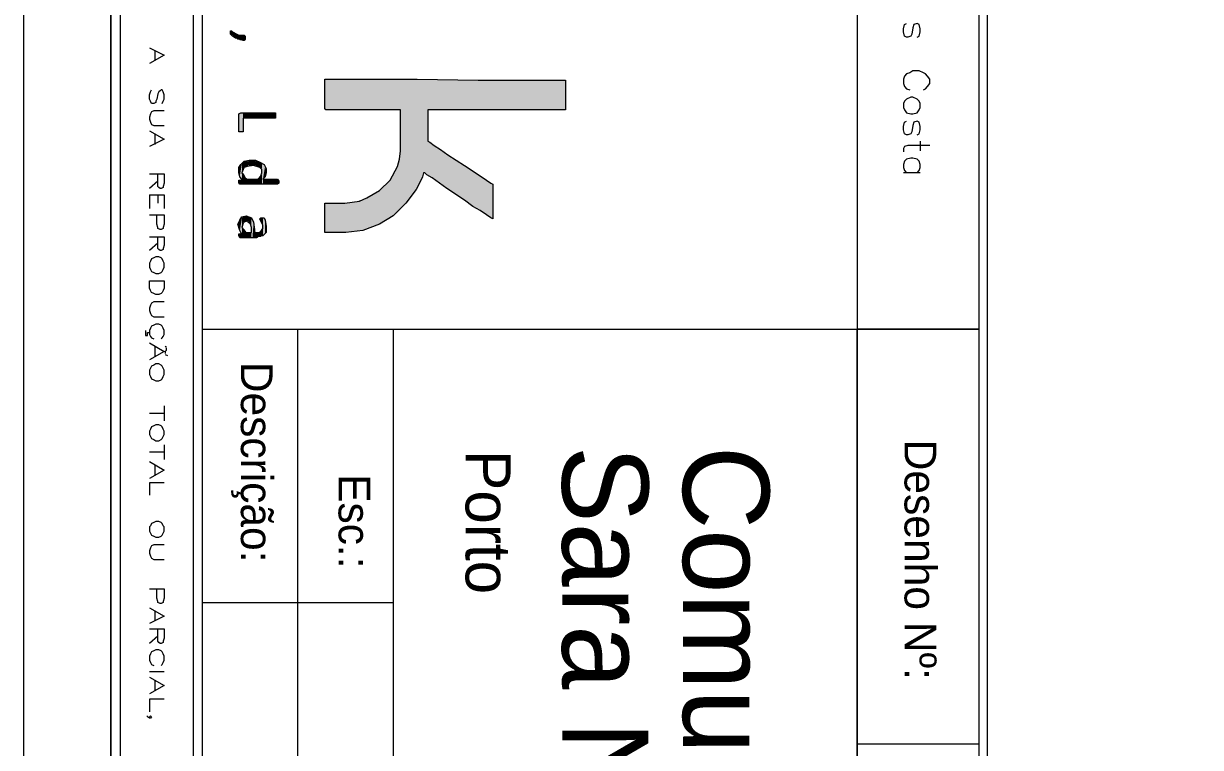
# Model space of a CAD drawing. Header units: millimetres. Extents: x 0 to 210, y 0 to 297.
# Drawn here: x 4.23 to 51.68, y 59.94 to 89.11 of the extents above; entities that cross this region are included whole.
import ezdxf

# ---------------------------------------------------------------- set-up
doc = ezdxf.new("R2010")
doc.units = ezdxf.units.MM
doc.header["$MEASUREMENT"] = 0
doc.layers.get('0').update_dxf_attribs({"linetype": 'CONTINUOUS'})
doc.styles.add('CIDFont+F3$001H0', font='')
doc.styles.add('CIDFont+F4$001H0', font='')
doc.styles.get('CIDFont+F3$001H0').set_extended_font_data('CIDFont+F3')
doc.styles.get('CIDFont+F4$001H0').set_extended_font_data('CIDFont+F4')

msp = doc.modelspace()

# ---------------------------------------------------------------- hatches: boundary and pattern name
at = {"true_color": 0x000007}
for points in [[(12.615, 88.815), (12.573, 88.688), (12.573, 88.815)], [(12.615, 88.815), (12.615, 88.646), (12.573, 88.688)], [(12.658, 88.773), (12.615, 88.646), (12.615, 88.815)], [(12.658, 88.773), (12.658, 88.646), (12.615, 88.646)], [(12.742, 88.731), (12.658, 88.646), (12.658, 88.773)], [(12.742, 88.731), (12.742, 88.561), (12.658, 88.646)], [(12.785, 88.731), (12.742, 88.561), (12.742, 88.731)], [(12.785, 88.731), (12.785, 88.561), (12.742, 88.561)], [(12.827, 88.688), (12.785, 88.519), (12.785, 88.731)], [(12.827, 88.688), (12.827, 88.519), (12.785, 88.519)], [(12.912, 88.646), (12.827, 88.519), (12.827, 88.688)], [(12.912, 88.646), (12.912, 88.477), (12.827, 88.519)], [(12.954, 88.646), (12.912, 88.477), (12.912, 88.646)], [(12.954, 88.646), (12.954, 88.434), (12.912, 88.477)], [(12.996, 88.646), (12.954, 88.434), (12.954, 88.646)], [(12.996, 88.646), (12.996, 88.434), (12.954, 88.434)], [(13.081, 88.646), (12.996, 88.434), (12.996, 88.646)], [(13.081, 88.646), (13.081, 88.434), (12.996, 88.434)], [(13.123, 88.646), (13.081, 88.434), (13.081, 88.646)], [(13.123, 88.646), (13.123, 88.434), (13.081, 88.434)], [(13.166, 88.646), (13.123, 88.434), (13.123, 88.646)], [(13.166, 88.646), (13.166, 88.477), (13.123, 88.434)], [(12.954, 85.513), (12.912, 84.751), (12.912, 85.471)], [(12.954, 85.513), (12.954, 84.751), (12.912, 84.751)], [(12.996, 85.513), (12.954, 84.751), (12.954, 85.513)], [(12.996, 85.513), (12.996, 84.751), (12.954, 84.751)], [(13.039, 85.513), (12.996, 84.751), (12.996, 85.513)], [(13.039, 85.513), (13.039, 84.751), (12.996, 84.751)], [(13.081, 85.513), (13.039, 84.751), (13.039, 85.513)], [(13.081, 85.513), (13.081, 84.751), (13.039, 84.751)], [(13.123, 85.513), (13.081, 85.302), (13.081, 85.513)], [(13.123, 85.513), (13.123, 85.302), (13.081, 85.302)], [(13.208, 85.513), (13.123, 85.302), (13.123, 85.513)], [(13.208, 85.513), (13.208, 85.302), (13.123, 85.302)], [(13.377, 85.513), (13.208, 85.302), (13.208, 85.513)], [(13.377, 85.513), (13.377, 85.302), (13.208, 85.302)], [(13.674, 85.513), (13.377, 85.302), (13.377, 85.513)], [(13.674, 85.513), (13.674, 85.302), (13.377, 85.302)], [(13.716, 85.513), (13.674, 85.302), (13.674, 85.513)], [(13.716, 85.513), (13.716, 85.302), (13.674, 85.302)], [(14.055, 85.513), (13.716, 85.302), (13.716, 85.513)], [(14.055, 85.513), (14.055, 85.302), (13.716, 85.302)], [(14.139, 85.513), (14.055, 85.302), (14.055, 85.513)], [(14.139, 85.513), (14.139, 85.302), (14.055, 85.302)], [(14.309, 85.513), (14.139, 85.302), (14.139, 85.513)], [(14.309, 85.513), (14.309, 85.302), (14.139, 85.302)], [(14.351, 85.513), (14.309, 85.302), (14.309, 85.513)], [(14.351, 85.513), (14.351, 85.302), (14.309, 85.302)], [(14.393, 85.513), (14.351, 85.302), (14.351, 85.513)], [(14.393, 85.513), (14.393, 85.302), (14.351, 85.302)], [(13.081, 83.524), (13.039, 83.143), (13.039, 83.481)], [(13.081, 83.524), (13.081, 83.27), (13.039, 83.143)], [(13.166, 83.566), (13.081, 83.27), (13.081, 83.524)], [(13.166, 83.566), (13.166, 83.354), (13.081, 83.27)], [(13.208, 83.566), (13.166, 83.354), (13.166, 83.566)], [(13.208, 83.566), (13.208, 83.354), (13.166, 83.354)], [(13.293, 83.566), (13.208, 83.354), (13.208, 83.566)], [(13.293, 83.566), (13.293, 83.397), (13.208, 83.354)], [(13.462, 83.608), (13.293, 83.397), (13.293, 83.566)], [(13.462, 83.608), (13.462, 83.397), (13.293, 83.397)], [(13.589, 83.566), (13.462, 83.397), (13.462, 83.608)], [(13.589, 83.566), (13.589, 83.397), (13.462, 83.397)], [(13.674, 83.566), (13.589, 83.397), (13.589, 83.566)], [(13.674, 83.566), (13.674, 83.354), (13.589, 83.397)], [(13.716, 83.524), (13.674, 83.354), (13.674, 83.566)], [(13.716, 83.524), (13.716, 83.354), (13.674, 83.354)], [(13.843, 83.481), (13.716, 83.354), (13.716, 83.524)], [(12.912, 83.227), (12.912, 83.1), (12.869, 83.185)], [(12.954, 83.354), (12.912, 83.016), (12.912, 83.354)], [(12.954, 83.354), (12.954, 82.973), (12.912, 83.016)], [(13.039, 83.481), (12.954, 82.973), (12.954, 83.354)], [(13.039, 83.481), (13.039, 82.846), (12.954, 82.973)], [(13.081, 83.016), (13.039, 82.846), (13.039, 83.058)], [(13.843, 83.481), (13.843, 83.27), (13.716, 83.354)], [(13.885, 83.481), (13.843, 82.635), (13.843, 83.481)], [(13.885, 83.481), (13.885, 82.635), (13.843, 82.635)], [(13.97, 83.354), (13.885, 82.846), (13.885, 83.481)], [(13.97, 83.354), (13.97, 82.973), (13.885, 82.846)], [(14.012, 83.143), (13.97, 82.973), (13.97, 83.354)], [(12.954, 82.804), (12.912, 82.635), (12.912, 82.804)], [(12.954, 82.804), (12.954, 82.635), (12.912, 82.635)], [(12.996, 82.804), (12.954, 82.635), (12.954, 82.804)], [(12.996, 82.804), (12.996, 82.635), (12.954, 82.635)], [(13.081, 82.804), (12.996, 82.635), (12.996, 82.804)], [(13.081, 82.804), (13.081, 82.635), (12.996, 82.635)], [(13.081, 83.016), (13.081, 82.804), (13.039, 82.846)], [(13.166, 82.931), (13.081, 82.635), (13.081, 83.016)], [(13.166, 82.931), (13.166, 82.635), (13.081, 82.635)], [(13.208, 82.846), (13.166, 82.635), (13.166, 82.889)], [(13.208, 82.846), (13.208, 82.635), (13.166, 82.635)], [(13.25, 82.846), (13.208, 82.635), (13.208, 82.846)], [(13.25, 82.846), (13.25, 82.635), (13.208, 82.635)], [(13.462, 82.846), (13.25, 82.635), (13.25, 82.846)], [(13.462, 82.846), (13.462, 82.635), (13.25, 82.635)], [(13.589, 82.846), (13.462, 82.635), (13.462, 82.846)], [(13.589, 82.846), (13.589, 82.635), (13.462, 82.635)], [(13.674, 82.846), (13.589, 82.635), (13.589, 82.846)], [(13.674, 82.846), (13.674, 82.635), (13.589, 82.635)], [(13.716, 82.889), (13.674, 82.635), (13.674, 82.846)], [(13.716, 82.889), (13.716, 82.635), (13.674, 82.635)], [(13.801, 82.973), (13.716, 82.635), (13.716, 82.889)], [(13.801, 82.973), (13.801, 82.635), (13.716, 82.635)], [(13.843, 83.016), (13.801, 82.635), (13.801, 82.973)], [(13.843, 83.016), (13.843, 82.635), (13.801, 82.635)], [(13.97, 82.846), (13.885, 82.635), (13.885, 82.846)], [(13.97, 82.846), (13.97, 82.635), (13.885, 82.635)], [(14.097, 82.846), (13.97, 82.635), (13.97, 82.846)], [(14.097, 82.846), (14.097, 82.635), (13.97, 82.635)], [(14.182, 82.846), (14.097, 82.635), (14.097, 82.846)], [(14.182, 82.846), (14.182, 82.635), (14.097, 82.635)], [(14.266, 82.846), (14.182, 82.635), (14.182, 82.846)], [(14.266, 82.846), (14.266, 82.635), (14.182, 82.635)], [(14.393, 82.846), (14.266, 82.635), (14.266, 82.846)], [(14.393, 82.846), (14.393, 82.635), (14.266, 82.635)], [(14.478, 82.846), (14.393, 82.635), (14.393, 82.846)], [(14.478, 82.846), (14.478, 82.635), (14.393, 82.635)], [(14.52, 82.804), (14.478, 82.677), (14.478, 82.804)], [(14.52, 82.804), (14.52, 82.677), (14.478, 82.677)], [(12.954, 81.238), (12.912, 80.814), (12.912, 81.153)], [(12.954, 81.238), (12.954, 80.772), (12.912, 80.814)], [(13.039, 81.28), (12.954, 80.772), (12.954, 81.238)], [(13.039, 81.28), (13.039, 80.645), (12.954, 80.772)], [(13.081, 81.322), (13.039, 80.984), (13.039, 81.28)], [(13.081, 81.322), (13.081, 81.068), (13.039, 80.984)], [(13.208, 81.365), (13.081, 81.111), (13.081, 81.322)], [(13.208, 81.365), (13.208, 81.153), (13.081, 81.111)], [(13.293, 81.322), (13.208, 81.153), (13.208, 81.365)], [(13.293, 81.322), (13.293, 81.153), (13.208, 81.153)], [(13.335, 81.322), (13.293, 81.153), (13.293, 81.322)], [(13.335, 81.322), (13.335, 81.068), (13.293, 81.153)], [(13.377, 81.322), (13.335, 81.068), (13.335, 81.322)], [(13.377, 81.322), (13.377, 81.068), (13.335, 81.068)], [(13.42, 81.238), (13.377, 80.984), (13.377, 81.28)], [(13.42, 81.238), (13.42, 80.857), (13.377, 80.984)], [(13.462, 81.195), (13.42, 80.476), (13.42, 81.238)], [(13.462, 81.195), (13.462, 80.476), (13.42, 80.476)], [(13.504, 81.026), (13.462, 80.476), (13.462, 81.195)], [(13.801, 81.28), (13.758, 81.238), (13.758, 81.28)], [(13.801, 81.28), (13.801, 81.195), (13.758, 81.238)], [(13.843, 81.28), (13.801, 81.153), (13.801, 81.28)], [(13.843, 81.28), (13.843, 81.111), (13.801, 81.153)], [(13.885, 81.28), (13.843, 81.026), (13.843, 81.28)], [(13.885, 81.28), (13.885, 80.941), (13.843, 81.026)], [(13.928, 81.28), (13.885, 80.56), (13.885, 81.28)], [(13.928, 81.28), (13.928, 80.56), (13.885, 80.56)], [(13.97, 81.238), (13.928, 80.603), (13.928, 81.238)], [(13.97, 81.238), (13.97, 80.645), (13.928, 80.603)], [(12.912, 81.068), (12.912, 80.941), (12.869, 80.984)], [(13.081, 80.814), (13.039, 80.476), (13.039, 80.941)], [(13.081, 80.814), (13.081, 80.476), (13.039, 80.476)], [(13.166, 80.73), (13.081, 80.476), (13.081, 80.814)], [(13.166, 80.73), (13.166, 80.476), (13.081, 80.476)], [(13.208, 80.687), (13.166, 80.476), (13.166, 80.73)], [(13.208, 80.687), (13.208, 80.476), (13.166, 80.476)], [(13.293, 80.687), (13.208, 80.476), (13.208, 80.687)], [(13.293, 80.687), (13.293, 80.476), (13.208, 80.476)], [(13.42, 80.687), (13.293, 80.476), (13.293, 80.687)], [(13.42, 80.687), (13.42, 80.476), (13.293, 80.476)], [(13.504, 81.026), (13.504, 80.476), (13.462, 80.476)], [(13.547, 80.772), (13.504, 80.476), (13.504, 81.026)], [(13.547, 80.772), (13.547, 80.476), (13.504, 80.476)], [(13.589, 80.687), (13.547, 80.476), (13.547, 80.687)], [(13.589, 80.687), (13.589, 80.476), (13.547, 80.476)], [(13.631, 80.687), (13.589, 80.476), (13.589, 80.687)], [(13.631, 80.687), (13.631, 80.476), (13.589, 80.476)], [(13.674, 80.687), (13.631, 80.476), (13.631, 80.687)], [(13.674, 80.687), (13.674, 80.476), (13.631, 80.476)], [(13.716, 80.687), (13.674, 80.476), (13.674, 80.687)], [(13.716, 80.687), (13.716, 80.518), (13.674, 80.476)], [(13.801, 80.73), (13.716, 80.518), (13.716, 80.687)], [(13.801, 80.73), (13.801, 80.518), (13.716, 80.518)], [(13.843, 80.814), (13.801, 80.518), (13.801, 80.73)], [(13.843, 80.814), (13.843, 80.56), (13.801, 80.518)], [(13.885, 80.941), (13.843, 80.56), (13.843, 80.814)], [(13.885, 80.941), (13.885, 80.56), (13.843, 80.56)], [(14.012, 81.068), (13.97, 80.687), (13.97, 81.111)], [(14.012, 81.068), (14.012, 80.73), (13.97, 80.687)], [(12.954, 80.645), (12.912, 80.518), (12.912, 80.645)], [(12.954, 80.645), (12.954, 80.476), (12.912, 80.518)], [(13.039, 80.645), (12.954, 80.476), (12.954, 80.645)], [(13.039, 80.645), (13.039, 80.476), (12.954, 80.476)]]:
    msp.add_hatch(color=0, dxfattribs=at).paths.add_polyline_path(points)
at = {"true_color": 0x42556b}
for points in [[(16.425, 86.868), (16.383, 85.64), (16.383, 86.868)], [(16.425, 86.868), (16.425, 85.64), (16.383, 85.64)], [(16.51, 86.868), (16.425, 85.64), (16.425, 86.868)], [(16.51, 86.868), (16.51, 85.64), (16.425, 85.64)], [(16.637, 86.868), (16.51, 85.64), (16.51, 86.868)], [(16.637, 86.868), (16.637, 85.64), (16.51, 85.64)], [(16.679, 86.868), (16.637, 85.64), (16.637, 86.868)], [(16.679, 86.868), (16.679, 85.64), (16.637, 85.64)], [(16.806, 86.868), (16.679, 85.64), (16.679, 86.868)], [(16.806, 86.868), (16.806, 85.64), (16.679, 85.64)], [(16.849, 86.868), (16.806, 85.64), (16.806, 86.868)], [(16.849, 86.868), (16.849, 85.64), (16.806, 85.64)], [(17.272, 86.868), (16.849, 85.64), (16.849, 86.868)], [(17.272, 86.868), (17.272, 85.64), (16.849, 85.64)], [(17.357, 86.868), (17.272, 85.64), (17.272, 86.868)], [(17.357, 86.868), (17.357, 85.64), (17.272, 85.64)], [(17.907, 86.868), (17.357, 85.64), (17.357, 86.868)], [(17.907, 86.868), (17.907, 85.64), (17.357, 85.64)], [(18.457, 86.868), (17.907, 85.64), (17.907, 86.868)], [(18.457, 86.868), (18.457, 85.64), (17.907, 85.64)], [(18.627, 86.868), (18.457, 85.64), (18.457, 86.868)], [(18.627, 86.868), (18.627, 85.64), (18.457, 85.64)], [(18.965, 86.868), (18.627, 85.64), (18.627, 86.868)], [(18.965, 86.868), (18.965, 85.64), (18.627, 85.64)], [(19.135, 86.868), (18.965, 85.64), (18.965, 86.868)], [(19.135, 86.868), (19.135, 85.64), (18.965, 85.64)], [(19.304, 86.868), (19.135, 85.64), (19.135, 86.868)], [(19.304, 86.868), (19.304, 85.64), (19.135, 85.64)], [(19.389, 86.868), (19.304, 85.64), (19.304, 86.868)], [(19.389, 86.868), (19.389, 85.64), (19.304, 85.64)], [(19.431, 86.868), (19.389, 85.64), (19.389, 86.868)], [(19.431, 86.868), (19.431, 85.64), (19.389, 85.64)], [(19.77, 86.868), (19.431, 81.619), (19.431, 86.868)], [(19.77, 86.868), (19.77, 82), (19.431, 81.619)], [(20.066, 86.868), (19.77, 82), (19.77, 86.868)], [(20.066, 86.868), (20.066, 82.423), (19.77, 82)], [(20.32, 86.868), (20.066, 82.423), (20.066, 86.868)], [(20.32, 86.868), (20.32, 82.931), (20.066, 82.423)], [(20.362, 86.868), (20.32, 82.973), (20.32, 86.868)], [(20.362, 86.868), (20.362, 83.058), (20.32, 82.973)], [(20.489, 86.868), (20.362, 83.1), (20.362, 86.868)], [(20.489, 86.868), (20.489, 83.016), (20.362, 83.1)], [(20.532, 86.868), (20.489, 83.016), (20.489, 86.868)], [(20.532, 86.868), (20.532, 83.016), (20.489, 83.016)], [(20.574, 86.868), (20.532, 85.64), (20.532, 86.868)], [(20.574, 86.868), (20.574, 85.64), (20.532, 85.64)], [(20.743, 86.868), (20.574, 85.64), (20.574, 86.868)], [(20.743, 86.868), (20.743, 85.64), (20.574, 85.64)], [(21.04, 86.868), (20.743, 85.64), (20.743, 86.868)], [(21.04, 86.868), (21.04, 85.64), (20.743, 85.64)], [(21.209, 86.868), (21.04, 85.64), (21.04, 86.868)], [(21.209, 86.868), (21.209, 85.64), (21.04, 85.64)], [(21.378, 86.868), (21.209, 85.64), (21.209, 86.868)], [(21.378, 86.868), (21.378, 85.64), (21.209, 85.64)], [(21.802, 86.826), (21.378, 85.64), (21.378, 86.868)], [(21.802, 86.826), (21.802, 85.64), (21.378, 85.64)], [(22.267, 86.826), (21.802, 85.64), (21.802, 86.826)], [(22.267, 86.826), (22.267, 85.64), (21.802, 85.64)], [(22.987, 86.826), (22.267, 85.64), (22.267, 86.826)], [(22.987, 86.826), (22.987, 85.64), (22.267, 85.64)], [(23.283, 86.826), (22.987, 85.64), (22.987, 86.826)], [(23.283, 86.826), (23.283, 85.64), (22.987, 85.64)], [(23.834, 86.826), (23.283, 85.64), (23.283, 86.826)], [(23.834, 86.826), (23.834, 85.64), (23.283, 85.64)], [(24.299, 86.826), (23.834, 85.64), (23.834, 86.826)], [(24.299, 86.826), (24.299, 85.64), (23.834, 85.64)], [(24.553, 86.826), (24.299, 85.64), (24.299, 86.826)], [(24.553, 86.826), (24.553, 85.64), (24.299, 85.64)], [(24.765, 86.826), (24.553, 85.64), (24.553, 86.826)], [(24.765, 86.826), (24.765, 85.64), (24.553, 85.64)], [(25.188, 86.826), (24.765, 85.64), (24.765, 86.826)], [(25.188, 86.826), (25.188, 85.64), (24.765, 85.64)], [(25.569, 86.826), (25.188, 85.64), (25.188, 86.826)], [(25.569, 86.826), (25.569, 85.64), (25.188, 85.64)], [(25.654, 86.826), (25.569, 85.64), (25.569, 86.826)], [(25.654, 86.826), (25.654, 85.64), (25.569, 85.64)], [(25.823, 86.826), (25.654, 85.64), (25.654, 86.826)], [(25.823, 86.826), (25.823, 85.64), (25.654, 85.64)], [(25.95, 86.826), (25.823, 85.64), (25.823, 86.826)], [(25.95, 86.826), (25.95, 85.64), (25.823, 85.64)], [(25.993, 86.826), (25.95, 85.64), (25.95, 86.826)], [(25.993, 86.826), (25.993, 85.64), (25.95, 85.64)], [(26.035, 86.826), (25.993, 85.64), (25.993, 86.826)], [(26.035, 86.826), (26.035, 85.64), (25.993, 85.64)], [(26.077, 86.826), (26.035, 85.64), (26.035, 86.826)], [(26.077, 86.826), (26.077, 85.64), (26.035, 85.64)], [(19.431, 84.074), (19.389, 81.576), (19.389, 83.905)], [(19.431, 84.074), (19.431, 81.619), (19.389, 81.576)], [(20.616, 84.328), (20.532, 82.973), (20.532, 84.37)], [(20.616, 84.328), (20.616, 82.931), (20.532, 82.973)], [(20.701, 84.243), (20.616, 82.931), (20.616, 84.328)], [(20.701, 84.243), (20.701, 82.889), (20.616, 82.931)], [(20.743, 84.243), (20.701, 82.889), (20.701, 84.243)], [(20.743, 84.243), (20.743, 82.846), (20.701, 82.889)], [(20.913, 84.116), (20.743, 82.846), (20.743, 84.243)], [(20.913, 84.116), (20.913, 82.719), (20.743, 82.846)], [(20.997, 84.074), (20.913, 82.719), (20.913, 84.116)], [(20.997, 84.074), (20.997, 82.677), (20.913, 82.719)], [(21.336, 83.82), (20.997, 82.677), (20.997, 84.074)], [(19.346, 83.566), (19.262, 81.449), (19.262, 83.27)], [(19.346, 83.566), (19.346, 81.534), (19.262, 81.449)], [(19.389, 83.905), (19.346, 81.534), (19.346, 83.566)], [(19.389, 83.905), (19.389, 81.576), (19.346, 81.534)], [(21.336, 83.82), (21.336, 82.423), (20.997, 82.677)], [(21.759, 83.566), (21.336, 82.423), (21.336, 83.82)], [(21.759, 83.566), (21.759, 82.169), (21.336, 82.423)], [(21.844, 83.481), (21.759, 82.169), (21.759, 83.566)], [(19.262, 83.27), (19.05, 81.322), (19.05, 82.889)], [(19.262, 83.27), (19.262, 81.449), (19.05, 81.322)], [(21.844, 83.481), (21.844, 82.127), (21.759, 82.169)], [(22.267, 83.227), (21.844, 82.127), (21.844, 83.481)], [(22.267, 83.227), (22.267, 81.83), (21.844, 82.127)], [(22.31, 83.185), (22.267, 81.83), (22.267, 83.227)], [(22.31, 83.185), (22.31, 81.788), (22.267, 81.83)], [(22.733, 82.889), (22.31, 81.788), (22.31, 83.185)], [(19.05, 82.889), (18.754, 81.111), (18.754, 82.55)], [(19.05, 82.889), (19.05, 81.28), (18.754, 81.111)], [(22.733, 82.889), (22.733, 81.534), (22.31, 81.788)], [(22.902, 82.804), (22.733, 81.492), (22.733, 82.889)], [(22.902, 82.804), (22.902, 81.407), (22.733, 81.492)], [(23.029, 82.677), (22.902, 81.407), (22.902, 82.762)], [(23.029, 82.677), (23.029, 81.322), (22.902, 81.407)], [(23.114, 82.635), (23.029, 81.322), (23.029, 82.677)], [(23.114, 82.635), (23.114, 81.238), (23.029, 81.322)], [(23.156, 82.592), (23.114, 81.238), (23.114, 82.635)], [(23.156, 82.592), (23.156, 81.238), (23.114, 81.238)], [(18.161, 82.127), (18.034, 80.814), (18.034, 82.042)], [(18.161, 82.127), (18.161, 80.857), (18.034, 80.814)], [(18.415, 82.254), (18.161, 80.857), (18.161, 82.127)], [(18.415, 82.254), (18.415, 80.984), (18.161, 80.857)], [(18.627, 82.423), (18.415, 80.984), (18.415, 82.254)], [(18.627, 82.423), (18.627, 81.026), (18.415, 80.984)], [(18.754, 82.55), (18.627, 81.026), (18.627, 82.423)], [(18.754, 82.55), (18.754, 81.111), (18.627, 81.026)], [(16.425, 81.873), (16.383, 80.73), (16.383, 81.873)], [(16.425, 81.873), (16.425, 80.687), (16.383, 80.73)], [(16.51, 81.873), (16.425, 80.687), (16.425, 81.873)], [(16.51, 81.873), (16.51, 80.687), (16.425, 80.687)], [(16.552, 81.873), (16.51, 80.687), (16.51, 81.873)], [(16.552, 81.873), (16.552, 80.687), (16.51, 80.687)], [(16.764, 81.873), (16.552, 80.687), (16.552, 81.873)], [(16.764, 81.873), (16.764, 80.687), (16.552, 80.687)], [(16.976, 81.873), (16.764, 80.687), (16.764, 81.873)], [(16.976, 81.873), (16.976, 80.687), (16.764, 80.687)], [(17.018, 81.873), (16.976, 80.687), (16.976, 81.873)], [(17.018, 81.873), (17.018, 80.687), (16.976, 80.687)], [(17.103, 81.873), (17.018, 80.687), (17.018, 81.873)], [(17.103, 81.873), (17.103, 80.687), (17.018, 80.687)], [(17.145, 81.873), (17.103, 80.687), (17.103, 81.873)], [(17.145, 81.873), (17.145, 80.687), (17.103, 80.687)], [(17.23, 81.873), (17.145, 80.687), (17.145, 81.873)], [(17.23, 81.873), (17.23, 80.687), (17.145, 80.687)], [(17.399, 81.915), (17.23, 80.687), (17.23, 81.873)], [(17.399, 81.915), (17.399, 80.73), (17.23, 80.687)], [(17.611, 81.915), (17.399, 80.73), (17.399, 81.915)], [(17.611, 81.915), (17.611, 80.73), (17.399, 80.73)], [(17.78, 82), (17.611, 80.73), (17.611, 81.915)], [(17.78, 82), (17.78, 80.772), (17.611, 80.73)], [(18.034, 82.042), (17.78, 80.772), (17.78, 82)], [(18.034, 82.042), (18.034, 80.814), (17.78, 80.772)]]:
    msp.add_hatch(color=0, dxfattribs=at).paths.add_polyline_path(points)

# ---------------------------------------------------------------- linework, layer by layer
at = {"color": 0, "linetype": 'Continuous', "lineweight": 9, "true_color": 0x989898}
msp.add_line((7.747, 140.758), (7.747, 7.832), dxfattribs=at)
at = {"color": 0, "linetype": 'Continuous', "lineweight": 15, "true_color": 0x000007}
for p, q in [((11.43, 140.42), (11.43, 8.213)), ((9.525, 88.011), (9.525, 87.63)), ((9.525, 84.667), (9.525, 84.243)), ((40.386, 84.37), (40.386, 83.989)), ((40.386, 83.1), (39.709, 83.1)), ((9.652, 82.762), (9.313, 82.465)), ((9.313, 82.211), (9.313, 81.661)), ((9.652, 82.211), (9.652, 81.873)), ((9.652, 80.264), (9.313, 79.968)), ((11.43, 76.793), (37.846, 76.793)), ((15.282, 76.793), (15.282, 8.213)), ((19.135, 76.793), (19.135, 8.213)), ((9.525, 76.115), (9.525, 75.692)), ((9.948, 76.115), (9.991, 76.073)), ((9.991, 75.946), (9.948, 75.904)), ((9.948, 75.777), (10.033, 75.734)), ((9.906, 73.702), (9.906, 73.11)), ((9.906, 73.406), (9.313, 73.406)), ((9.906, 72.136), (9.906, 71.543)), ((9.906, 71.84), (9.313, 71.84)), ((9.525, 71.332), (9.525, 70.908)), ((11.43, 65.786), (15.282, 65.786)), ((15.282, 65.786), (19.135, 65.786)), ((9.525, 65.447), (9.525, 65.066)), ((9.652, 64.431), (9.313, 64.135)), ((9.906, 62.992), (9.313, 62.992)), ((9.525, 62.653), (9.525, 62.23)), ((42.757, 60.071), (37.846, 60.071))]:
    msp.add_line(p, q, dxfattribs=at)
for points in [[(4.233, 292.777), (4.233, 4.318), (205.698, 4.318), (205.698, 292.777)], [(202.184, 289.264), (202.184, 7.832), (7.747, 7.832), (7.747, 289.264)], [(8.128, 140.42), (8.128, 8.213), (11.091, 8.213), (11.091, 140.42)], [(37.846, 98.51), (37.846, 76.793), (42.757, 76.793), (42.757, 98.51)], [(13.081, 88.434), (12.912, 88.477), (12.869, 88.477), (12.827, 88.519), (12.785, 88.519), (12.658, 88.604), (12.615, 88.646), (12.573, 88.688), (12.573, 88.815), (12.615, 88.815), (12.658, 88.773), (12.827, 88.688), (12.912, 88.646), (12.954, 88.646), (13.039, 88.646), (13.081, 88.646), (13.123, 88.646), (13.166, 88.604), (13.166, 88.477), (13.123, 88.434)], [(40.386, 85.894), (40.344, 85.979), (40.259, 86.064), (40.09, 86.148), (40.005, 86.148), (39.836, 86.064), (39.751, 85.979), (39.709, 85.894), (39.709, 85.725), (39.751, 85.64), (39.836, 85.513), (40.005, 85.471), (40.09, 85.471), (40.259, 85.513), (40.344, 85.64), (40.386, 85.725)], [(12.996, 84.751), (12.912, 84.751), (12.912, 84.794), (12.912, 84.921), (12.912, 85.09), (12.912, 85.386), (12.912, 85.429), (12.912, 85.471), (12.996, 85.513), (13.039, 85.513), (13.166, 85.513), (13.462, 85.513), (13.801, 85.513), (14.139, 85.513), (14.351, 85.513), (14.393, 85.513), (14.393, 85.471), (14.393, 85.344), (14.393, 85.302), (14.351, 85.302), (14.266, 85.302), (14.055, 85.302), (13.716, 85.302), (13.42, 85.302), (13.166, 85.302), (13.081, 85.302), (13.081, 85.259), (13.081, 85.005), (13.081, 84.794), (13.081, 84.751)], [(12.954, 82.635), (12.912, 82.677), (12.912, 82.719), (12.912, 82.804), (12.954, 82.804), (13.039, 82.804), (13.081, 82.804), (13.039, 82.846), (12.954, 82.931), (12.912, 83.1), (12.912, 83.312), (12.996, 83.439), (13.123, 83.566), (13.335, 83.608), (13.589, 83.608), (13.758, 83.524), (13.928, 83.439), (14.012, 83.27), (14.012, 83.1), (13.97, 82.931), (13.885, 82.846), (14.012, 82.846), (14.393, 82.846), (14.478, 82.846), (14.52, 82.762), (14.52, 82.677), (14.478, 82.635), (14.393, 82.635), (14.182, 82.635), (13.674, 82.635), (13.166, 82.635), (12.996, 82.635)], [(13.674, 82.846), (13.801, 82.973), (13.843, 83.1), (13.843, 83.227), (13.758, 83.312), (13.504, 83.397), (13.25, 83.354), (13.123, 83.312), (13.081, 83.227), (13.039, 83.1), (13.081, 83.058), (13.166, 82.889), (13.25, 82.846), (13.335, 82.846), (13.462, 82.846), (13.589, 82.846)], [(12.954, 80.476), (12.912, 80.56), (12.912, 80.645), (12.996, 80.645), (13.039, 80.645), (12.996, 80.687), (12.954, 80.772), (12.869, 81.026), (12.954, 81.195), (13.039, 81.322), (13.208, 81.365), (13.42, 81.28), (13.504, 81.111), (13.547, 80.814), (13.547, 80.73), (13.589, 80.687), (13.716, 80.687), (13.801, 80.73), (13.885, 80.857), (13.885, 80.984), (13.801, 81.153), (13.758, 81.238), (13.801, 81.28), (13.843, 81.28), (13.928, 81.28), (13.97, 81.195), (14.012, 80.941), (14.012, 80.687), (13.885, 80.56), (13.674, 80.518), (13.631, 80.476), (13.589, 80.476), (13.462, 80.476), (13.123, 80.476), (12.996, 80.476)], [(13.42, 80.687), (13.42, 80.899), (13.377, 81.026), (13.293, 81.111), (13.208, 81.153), (13.123, 81.111), (13.081, 81.068), (13.039, 80.899), (13.166, 80.73), (13.208, 80.687), (13.25, 80.687), (13.377, 80.687)], [(9.906, 79.46), (9.864, 79.544), (9.821, 79.629), (9.779, 79.671), (9.694, 79.714), (9.567, 79.714), (9.483, 79.671), (9.398, 79.629), (9.356, 79.544), (9.313, 79.46), (9.313, 79.29), (9.356, 79.206), (9.398, 79.121), (9.483, 79.079), (9.567, 79.036), (9.694, 79.036), (9.779, 79.079), (9.821, 79.121), (9.864, 79.206), (9.906, 79.29)], [(9.313, 78.74), (9.906, 78.74), (9.906, 78.444), (9.864, 78.359), (9.821, 78.274), (9.779, 78.232), (9.694, 78.19), (9.567, 78.19), (9.483, 78.232), (9.398, 78.274), (9.356, 78.359), (9.313, 78.444)], [(9.906, 75.142), (9.864, 75.226), (9.821, 75.311), (9.779, 75.353), (9.694, 75.396), (9.567, 75.396), (9.483, 75.353), (9.398, 75.311), (9.356, 75.226), (9.313, 75.142), (9.313, 74.972), (9.356, 74.888), (9.398, 74.803), (9.483, 74.761), (9.567, 74.718), (9.694, 74.718), (9.779, 74.761), (9.821, 74.803), (9.864, 74.888), (9.906, 74.972)], [(9.906, 72.686), (9.864, 72.771), (9.821, 72.856), (9.779, 72.898), (9.694, 72.94), (9.567, 72.94), (9.483, 72.898), (9.398, 72.856), (9.356, 72.771), (9.313, 72.686), (9.313, 72.559), (9.356, 72.475), (9.398, 72.39), (9.483, 72.348), (9.567, 72.305), (9.694, 72.305), (9.779, 72.348), (9.821, 72.39), (9.864, 72.475), (9.906, 72.559)], [(9.906, 68.834), (9.864, 68.876), (9.821, 68.961), (9.779, 69.003), (9.694, 69.046), (9.567, 69.046), (9.483, 69.003), (9.398, 68.961), (9.356, 68.876), (9.313, 68.834), (9.313, 68.665), (9.356, 68.58), (9.398, 68.495), (9.483, 68.453), (9.567, 68.411), (9.694, 68.411), (9.779, 68.453), (9.821, 68.495), (9.864, 68.58), (9.906, 68.665)]]:
    msp.add_lwpolyline(points, close=True, dxfattribs=at)
for points in [[(43.095, 7.832), (43.095, 140.758), (7.747, 140.758)], [(40.259, 88.561), (40.344, 88.604), (40.386, 88.773), (40.386, 88.9), (40.344, 89.069), (40.259, 89.112), (40.132, 89.069), (40.09, 88.942), (40.047, 88.688), (40.005, 88.604), (39.878, 88.561), (39.836, 88.561), (39.751, 88.604), (39.709, 88.773), (39.709, 88.9), (39.751, 89.069), (39.836, 89.112)], [(9.313, 88.138), (9.906, 87.842), (9.313, 87.503)], [(40.513, 86.445), (40.598, 86.487), (40.682, 86.572), (40.767, 86.699), (40.767, 86.868), (40.682, 86.995), (40.598, 87.08), (40.513, 87.122), (40.344, 87.207), (40.09, 87.207), (39.963, 87.122), (39.836, 87.08), (39.751, 86.995), (39.709, 86.868), (39.709, 86.699), (39.751, 86.572), (39.836, 86.487), (39.963, 86.445)], [(9.821, 85.894), (9.864, 85.979), (9.906, 86.064), (9.906, 86.233), (9.864, 86.36), (9.821, 86.445), (9.779, 86.445), (9.737, 86.402), (9.694, 86.36), (9.652, 86.275), (9.61, 86.064), (9.567, 85.979), (9.567, 85.937), (9.483, 85.894), (9.398, 85.894), (9.356, 85.979), (9.313, 86.064), (9.313, 86.233), (9.356, 86.36), (9.398, 86.445)], [(9.906, 85.598), (9.483, 85.598), (9.398, 85.556), (9.356, 85.471), (9.313, 85.344), (9.313, 85.259), (9.356, 85.132), (9.398, 85.048), (9.483, 85.005), (9.906, 85.005)], [(40.259, 84.624), (40.344, 84.667), (40.386, 84.836), (40.386, 84.963), (40.344, 85.132), (40.259, 85.175), (40.132, 85.132), (40.09, 85.005), (40.047, 84.751), (40.005, 84.667), (39.878, 84.624), (39.836, 84.624), (39.751, 84.667), (39.709, 84.836), (39.709, 84.963), (39.751, 85.132), (39.836, 85.175)], [(9.313, 84.794), (9.906, 84.455), (9.313, 84.159)], [(40.767, 84.201), (39.878, 84.201), (39.751, 84.159), (39.709, 84.074), (39.709, 83.947)], [(40.259, 83.1), (40.344, 83.185), (40.386, 83.312), (40.386, 83.439), (40.344, 83.566), (40.259, 83.651), (40.09, 83.693), (40.005, 83.693), (39.836, 83.651), (39.751, 83.566), (39.709, 83.439), (39.709, 83.312), (39.751, 83.185), (39.836, 83.1)], [(9.313, 83.058), (9.906, 83.058), (9.906, 82.677), (9.864, 82.55), (9.864, 82.508), (9.779, 82.465), (9.737, 82.465), (9.694, 82.508), (9.652, 82.55), (9.652, 82.677), (9.652, 83.058)], [(9.313, 82.211), (9.906, 82.211), (9.906, 81.661)], [(9.313, 81.407), (9.906, 81.407), (9.906, 81.026), (9.864, 80.899), (9.864, 80.857), (9.779, 80.814), (9.737, 80.814), (9.652, 80.857), (9.652, 80.899), (9.61, 81.026), (9.61, 81.407)], [(9.313, 80.518), (9.906, 80.518), (9.906, 80.179), (9.864, 80.052), (9.864, 80.01), (9.779, 79.968), (9.737, 79.968), (9.694, 80.01), (9.652, 80.052), (9.652, 80.179), (9.652, 80.518)], [(9.906, 77.893), (9.483, 77.893), (9.398, 77.851), (9.356, 77.766), (9.313, 77.639), (9.313, 77.555), (9.356, 77.428), (9.398, 77.343), (9.483, 77.301), (9.906, 77.301)], [(9.779, 76.412), (9.821, 76.454), (9.864, 76.496), (9.906, 76.581), (9.906, 76.75), (9.864, 76.835), (9.821, 76.92), (9.779, 76.962), (9.694, 77.004), (9.567, 77.004), (9.483, 76.962), (9.398, 76.92), (9.356, 76.835), (9.313, 76.75), (9.313, 76.581), (9.356, 76.496), (9.398, 76.454), (9.483, 76.412)], [(9.144, 76.75), (9.144, 76.708), (9.144, 76.581), (9.144, 76.539), (9.229, 76.539), (9.229, 76.581), (9.229, 76.666), (9.313, 76.666)], [(37.846, 8.213), (37.846, 76.793), (37.846, 64.939)], [(42.757, 64.939), (42.757, 76.793), (37.846, 76.793)], [(9.313, 76.242), (9.906, 75.904), (9.313, 75.565)], [(9.991, 75.946), (9.991, 75.988), (9.991, 76.031)], [(9.948, 75.904), (9.948, 75.861), (9.948, 75.819)], [(9.313, 71.459), (9.906, 71.12), (9.313, 70.781)], [(9.906, 70.612), (9.313, 70.612), (9.313, 70.104)], [(9.906, 68.114), (9.483, 68.114), (9.398, 68.072), (9.356, 67.987), (9.313, 67.86), (9.313, 67.776), (9.356, 67.649), (9.398, 67.564), (9.483, 67.522), (9.906, 67.522)], [(9.313, 66.336), (9.906, 66.336), (9.906, 65.955), (9.864, 65.828), (9.864, 65.786), (9.779, 65.744), (9.737, 65.744), (9.652, 65.786), (9.652, 65.828), (9.61, 65.955), (9.61, 66.336)], [(9.313, 65.574), (9.906, 65.236), (9.313, 64.939)], [(9.313, 64.728), (9.906, 64.728), (9.906, 64.347), (9.864, 64.22), (9.864, 64.177), (9.779, 64.135), (9.737, 64.135), (9.694, 64.177), (9.652, 64.22), (9.652, 64.347), (9.652, 64.728)], [(37.846, 64.939), (37.846, 42.333), (42.757, 42.333), (42.757, 64.939)], [(9.779, 63.246), (9.821, 63.288), (9.864, 63.373), (9.906, 63.458), (9.906, 63.627), (9.864, 63.712), (9.821, 63.796), (9.779, 63.839), (9.694, 63.881), (9.567, 63.881), (9.483, 63.839), (9.398, 63.796), (9.356, 63.712), (9.313, 63.627), (9.313, 63.458), (9.356, 63.373), (9.398, 63.288), (9.483, 63.246)], [(9.313, 62.78), (9.906, 62.442), (9.313, 62.103)], [(9.906, 61.891), (9.313, 61.891), (9.313, 61.383)], [(9.356, 61.129), (9.313, 61.172), (9.356, 61.214), (9.398, 61.172), (9.356, 61.129), (9.313, 61.129), (9.229, 61.172), (9.229, 61.214)]]:
    msp.add_lwpolyline(points, dxfattribs=at)
at = {"color": 0, "linetype": 'Continuous', "lineweight": 9, "true_color": 0x42556b}
msp.add_lwpolyline([(16.383, 81.873), (16.468, 81.873), (16.595, 81.873), (16.976, 81.873), (17.103, 81.873), (17.187, 81.873), (17.484, 81.915), (17.78, 81.957), (18.076, 82.084), (18.584, 82.381), (19.008, 82.804), (19.304, 83.354), (19.389, 83.651), (19.431, 83.989), (19.431, 84.116), (19.431, 84.243), (19.431, 84.54), (19.431, 84.921), (19.431, 85.259), (19.431, 85.556), (19.431, 85.64), (19.346, 85.64), (19.135, 85.64), (18.881, 85.64), (18.542, 85.64), (17.78, 85.64), (17.018, 85.64), (16.722, 85.64), (16.51, 85.64), (16.425, 85.64), (16.383, 85.683), (16.383, 85.81), (16.383, 86.064), (16.383, 86.36), (16.383, 86.656), (16.383, 86.826), (16.383, 86.868), (16.425, 86.868), (16.552, 86.868), (16.764, 86.868), (17.103, 86.868), (17.484, 86.868), (17.907, 86.868), (18.415, 86.868), (18.923, 86.868), (20.108, 86.868), (22.564, 86.826), (23.707, 86.826), (24.257, 86.826), (24.723, 86.826), (25.146, 86.826), (25.485, 86.826), (25.739, 86.826), (25.95, 86.826), (26.035, 86.826), (26.077, 86.826), (26.077, 86.783), (26.077, 86.614), (26.077, 86.021), (26.077, 85.767), (26.077, 85.683), (26.077, 85.64), (25.993, 85.64), (25.908, 85.64), (25.781, 85.64), (25.315, 85.64), (24.765, 85.64), (24.13, 85.64), (23.41, 85.64), (22.013, 85.64), (21.421, 85.64), (20.955, 85.64), (20.786, 85.64), (20.616, 85.64), (20.532, 85.64), (20.532, 85.556), (20.532, 85.302), (20.532, 84.667), (20.532, 84.455), (20.532, 84.37), (20.616, 84.328), (20.786, 84.201), (21.04, 84.032), (21.336, 83.82), (22.013, 83.397), (22.648, 82.973), (22.902, 82.804), (23.072, 82.677), (23.156, 82.635), (23.156, 82.592), (23.156, 82.55), (23.156, 82.423), (23.156, 82.127), (23.156, 81.449), (23.156, 81.238), (23.072, 81.28), (22.902, 81.407), (22.648, 81.576), (22.352, 81.746), (22.013, 82), (21.294, 82.465), (20.997, 82.677), (20.701, 82.889), (20.489, 83.016), (20.405, 83.1), (20.362, 83.1), (20.32, 82.931), (20.235, 82.762), (20.066, 82.423), (19.643, 81.873), (19.135, 81.365), (18.584, 81.026), (17.907, 80.772), (17.23, 80.687), (17.018, 80.687), (16.637, 80.687), (16.468, 80.687), (16.383, 80.687), (16.383, 80.73), (16.383, 80.772), (16.383, 80.984), (16.383, 81.576), (16.383, 81.788)], close=True, dxfattribs=at)

# ---------------------------------------------------------------- texts
at = {"color": 0, "true_color": 0x000007}
for s, height, style, p in [('Descrição:', 1.2795, 'CIDFont+F3$001H0', (12.996, 75.48)), ('Desenho Nº:', 1.28251, 'CIDFont+F3$001H0', (39.751, 72.347)), ('Porto', 1.8142, 'CIDFont+F4$001H0', (22.056, 71.921)), ('Sara Nossa Terra', 3.47281, 'CIDFont+F4$001H0', (25.951, 72.096)), ('Comunidade Evangelica', 3.47889, 'CIDFont+F4$001H0', (30.819, 72.096)), ('Esc.:', 1.2758, 'CIDFont+F3$001H0', (16.934, 70.95))]:
    msp.add_text(s, height=height, rotation=270, dxfattribs=dict(at, style=style)).set_placement(p)

doc.saveas('drawing.dxf')
